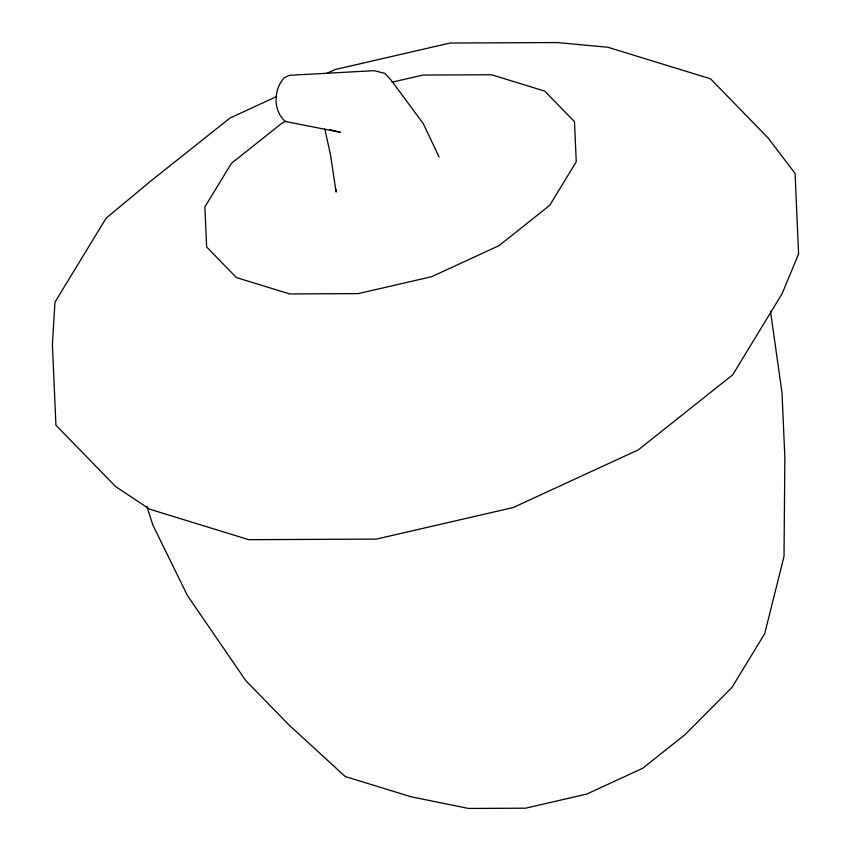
<?xml version="1.0" encoding="UTF-8"?>
<svg xmlns="http://www.w3.org/2000/svg" width="851" height="851" viewBox="0 0 851 851"><rect width="100%" height="100%" fill="white"/><g stroke="black" fill="none" stroke-linecap="round" stroke-linejoin="round"><path stroke-width="1.28" d="M276.671 96.503L230.1 117.981L150.808 181.008L106.109 218.186L54.964 302.169L52.4 344.644L55.921 425.223L115.725 486.634L149.744 509.217L248.779 539.672L376.397 539.087L513.185 507.547L638.303 449.86L732.722 374.802L782.048 293.797L798.6 253.981L795.079 173.402L767.942 137.788L710.532 78.824L607.859 47.252L557.235 42.55L450.051 43.039L335.177 69.527L326.816 73.377M285.745 121.363L282.138 123.023L231.398 163.371L204.889 206.899L206.644 247.003L236.408 277.564L289.627 293.935L358.228 293.616L431.744 276.671L498.994 245.662L549.735 205.325L576.255 161.786L574.489 121.682L544.736 91.121L491.506 74.75L422.915 75.069L391.96 82.207M329.911 129.66L340.57 132.362L285.383 121.47C272.863 110.992 273.501 89.344 284.202 77.76L289.531 75.303L374.185 70.665L384.854 73.367L391.332 80.356L423.287 123.682L439.084 156.988M146.808 506.249L152.903 525.152L187.39 595.466L245.758 680.577L289.095 725.084L345.272 776.559L410.969 796.759L468.518 808.45L525.578 808.184L586.743 794.089L642.686 768.293L684.906 734.732L731.977 687.395L764.698 633.665L784.016 556.469L784.856 457.71L782.016 392.885L770.591 311.923M324.805 128.937L330.592 155.265L336.092 192.071L335.975 189.582"/></g></svg>
